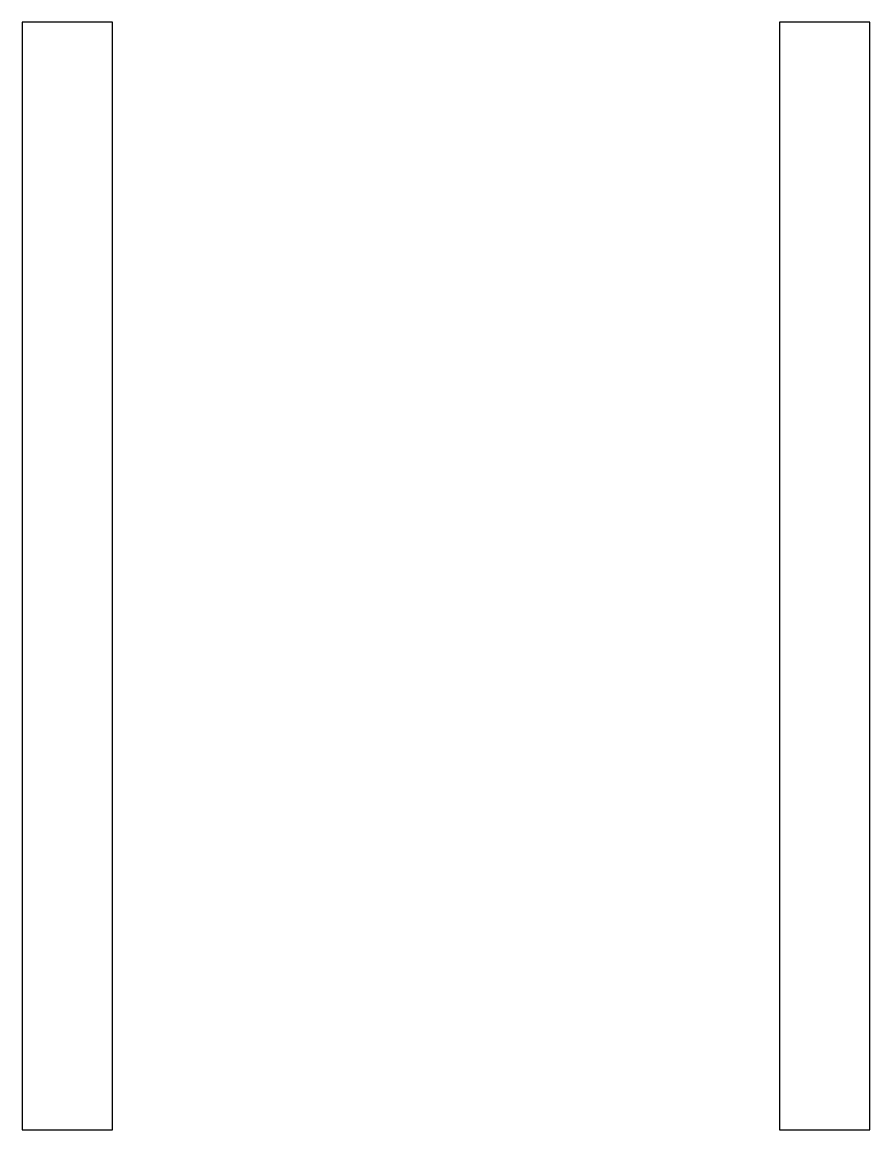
# Model space of a CAD drawing. Header units: metres. Extents: x -3750 to 3750, y -4900 to 4900.
import ezdxf

# ---------------------------------------------------------------- set-up
doc = ezdxf.new("R2010")
doc.units = ezdxf.units.M

msp = doc.modelspace()

# ---------------------------------------------------------------- linework, layer by layer
at = {"color": 1}
for points in [[(-3750, -4900, 0), (-2950, -4900, 0), (-2950, 4900, 0), (-3750, 4900, 0)], [(2950, -4900, 0), (3750, -4900, 0), (3750, 4900, 0), (2950, 4900, 0)]]:
    msp.add_polyline3d(points, close=True, dxfattribs=at)

doc.saveas('drawing.dxf')
